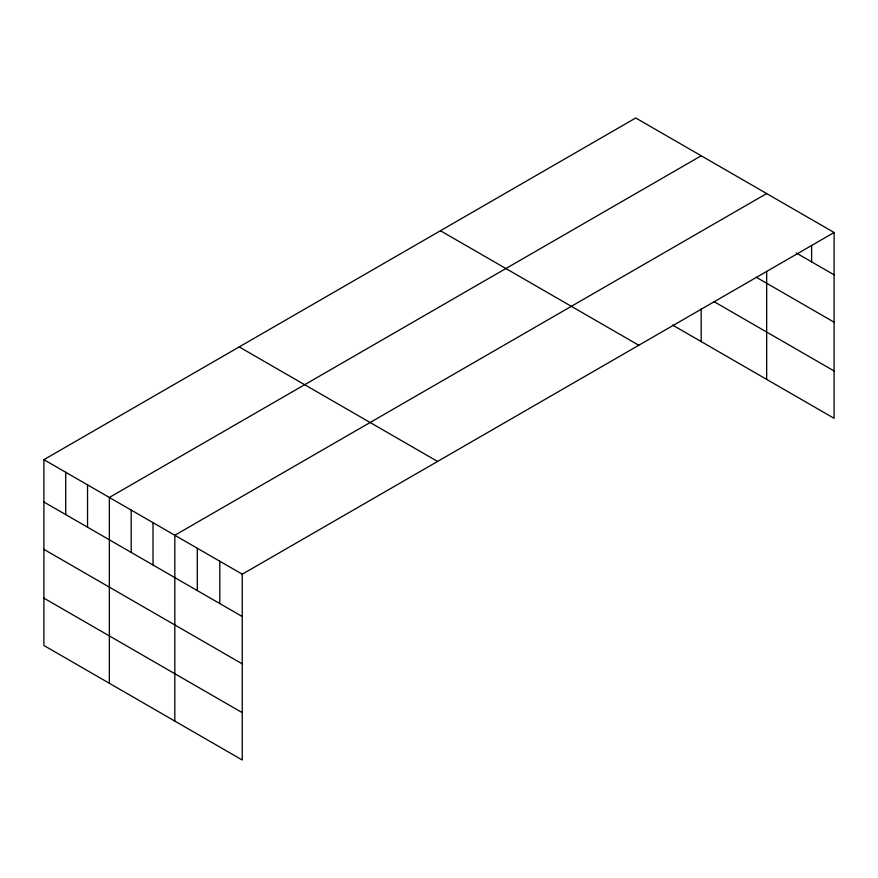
<?xml version="1.0" encoding="UTF-8"?>
<svg xmlns="http://www.w3.org/2000/svg" width="878" height="878" viewBox="0 0 878 878"><rect width="100%" height="100%" fill="white"/><g stroke="black" fill="none" stroke-linecap="round" stroke-linejoin="round"><path stroke-width="1.32" d="M834.1 232.505L242.262 574.201L242.262 760.019L43.9 645.495L43.9 459.677L635.738 117.981L834.1 232.505L834.1 418.323L672.482 325.014M701.193 155.779L109.355 497.464L109.355 683.293M766.659 193.566L174.821 535.262L174.821 721.079M796.236 252.974L834.1 274.836M756.32 277.283L834.1 322.182M713.825 301.538L834.1 370.977M440.427 230.738L638.789 345.263M239.211 346.92L437.573 461.444M43.9 459.677L242.262 574.201M43.9 502.007L242.262 616.532M43.9 549.354L242.262 663.878M43.9 598.137L242.262 712.662M811.623 245.467L811.623 261.853M766.659 271.412L766.659 379.384M701.193 308.705L701.193 341.597M219.785 561.218L219.785 603.548M197.298 548.245L197.298 590.565M153.002 522.662L153.002 564.993M131.184 510.063L131.184 552.394M87.537 484.875L87.537 527.195M65.718 472.276L65.718 514.596"/></g></svg>
